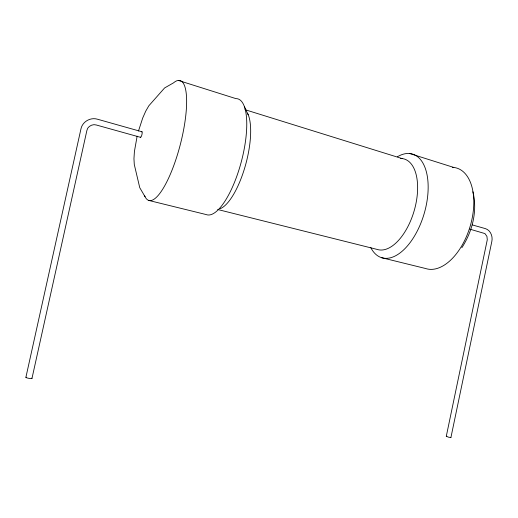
<?xml version="1.0" encoding="UTF-8"?>
<svg xmlns="http://www.w3.org/2000/svg" width="518" height="518" viewBox="0 0 518 518"><rect width="100%" height="100%" fill="white"/><g stroke="black" fill="none" stroke-linecap="round" stroke-linejoin="round"><path stroke-width="0.78" d="M469.8 229.131L484.939 233.579L486.926 236.389L487.289 239.73L446.289 436.305L448.873 437.283L450.925 437.432M450.919 437.509L491.841 241.407C492.948 236.415 490.624 230.264 485.463 228.639L472.325 224.929M137.134 136.182L134.415 151.476L133.955 158.709L134.285 164.497L139.75 187.678L145.059 196.736M31.98 378.399L86.882 130.497C87.302 126.47 92.748 123.685 96.225 124.974L140.443 137.302M25.9 377.285L80.957 128.885C82.401 121.62 90.592 117.003 97.598 119.25L142.023 131.779M138.481 131.028L142.709 118.007L145.765 111.098L148.867 105.75L164.601 87.95L173.524 82.854A61.953 16.33 -75.5 0 1 180.322 144.496A61.953 16.33 -75.5 0 1 144.548 195.577M461.862 247.708C472.41 231.404 477.68 210.904 472.895 191.77M446.289 436.305L446.775 436.273M148.401 200.349L206.229 214.575A59.991 19.632 -75.1 0 0 241.699 160.263A59.991 19.632 -75.1 0 0 235.917 98.621L178.412 80.452M381.339 257.627L425.679 268.531A52.577 29.869 -73 0 0 470.92 223.608A52.577 29.869 -73 0 0 452.35 167.327M217.664 209.492L377.266 249.449A47.196 24.21 -73.6 0 0 414.924 208.029A47.196 24.21 -73.6 0 0 400.647 158.469M244.975 109.661L402.072 158.553M409.809 153.555L453.781 167.444M244.354 106.591L248.556 115.611A51.949 17.405 -75.1 0 1 244.464 168.719A51.949 17.405 -75.1 0 1 220.072 208.728M397.448 156.747A54.073 28.095 -73.5 0 1 424.087 213.915A54.073 28.095 -73.5 0 1 370.655 247.351M141.628 131.896A2.894 0.693 -75.7 0 1 141.906 134.693A2.894 0.693 -75.7 0 1 140.32 137.069M31.753 378.108A3.108 0.486 9.5 0 1 28.969 378.341A3.108 0.486 9.5 0 1 26.101 377.195M247.52 113.228A51.949 17.405 -75.1 0 1 248.232 114.769"/></g></svg>
